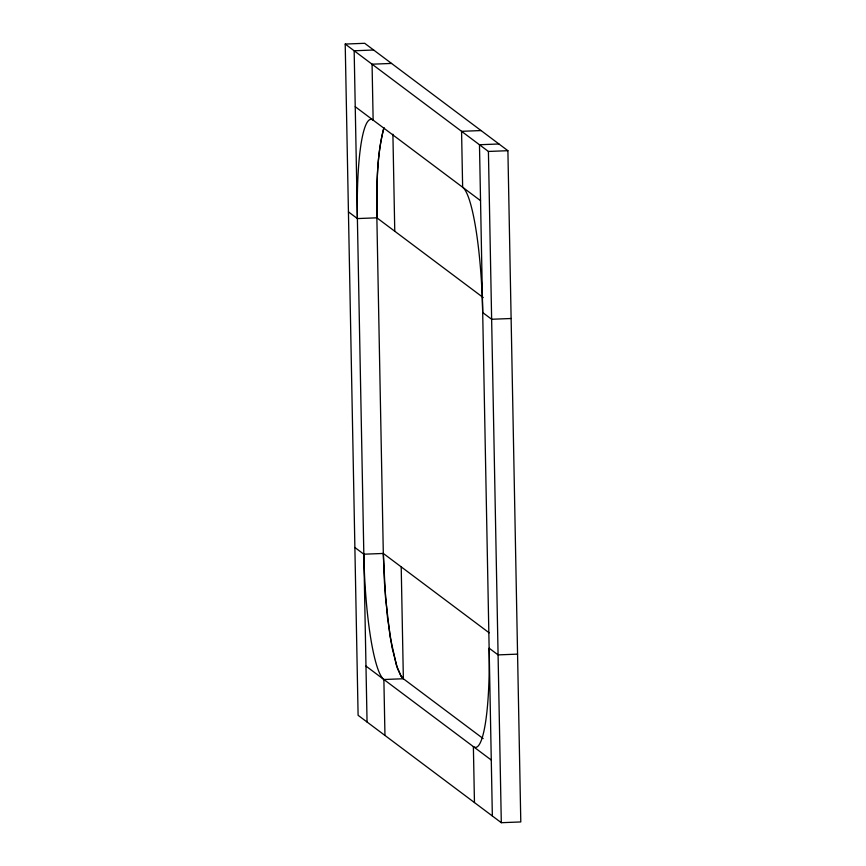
<?xml version="1.0" encoding="UTF-8"?>
<svg xmlns="http://www.w3.org/2000/svg" width="866" height="866" viewBox="0 0 866 866"><rect width="100%" height="100%" fill="white"/><g stroke="black" fill="none" stroke-linecap="round" stroke-linejoin="round"><path stroke-width="1.3" d="M345.209 44.058L364.694 43.3L507.898 150.695L520.791 821.942L501.306 822.7L358.102 715.305L345.209 44.058L488.413 151.453L507.898 150.695M373.647 50.012L354.162 50.769L367.054 722.017M391.54 63.434L372.066 64.192L373.138 120.125A112.764 17.504 87.8 0 0 357.387 218.578L376.862 217.821L483.196 297.558M481.041 130.56L461.567 131.318L462.639 187.251A112.764 17.504 87.8 0 1 482.687 312.55L491.639 319.262L511.124 318.504M498.946 143.983L479.472 144.741L492.353 815.988M354.876 547.496L363.828 554.208L383.313 553.45L489.171 632.84M517.565 654.133L498.08 654.891L489.138 648.179A112.764 17.504 87.8 0 1 473.377 746.622L474.46 802.566M363.828 554.208A112.764 17.504 87.8 0 0 383.876 679.507L403.361 678.749L483.152 738.59M355.233 106.702L480.543 200.674M348.435 211.867L357.387 218.578M365.982 666.084L491.282 760.056M401.207 566.873L403.361 678.749L401.001 676.043L397.494 668.498L392.017 647.454L387.524 617.869L384.472 582.861L383.313 553.45L376.862 217.821C376.872 187.738 376.212 156.963 383.952 127.648C376.255 156.984 376.883 187.727 376.862 217.821M403.361 678.749L401.001 676.043L396.347 665.099L390.068 636.488L385.489 597.28L383.313 553.45M488.413 151.453L501.306 822.7M392.904 134.198L394.766 231.244M383.876 679.507L384.959 735.44"/></g></svg>
